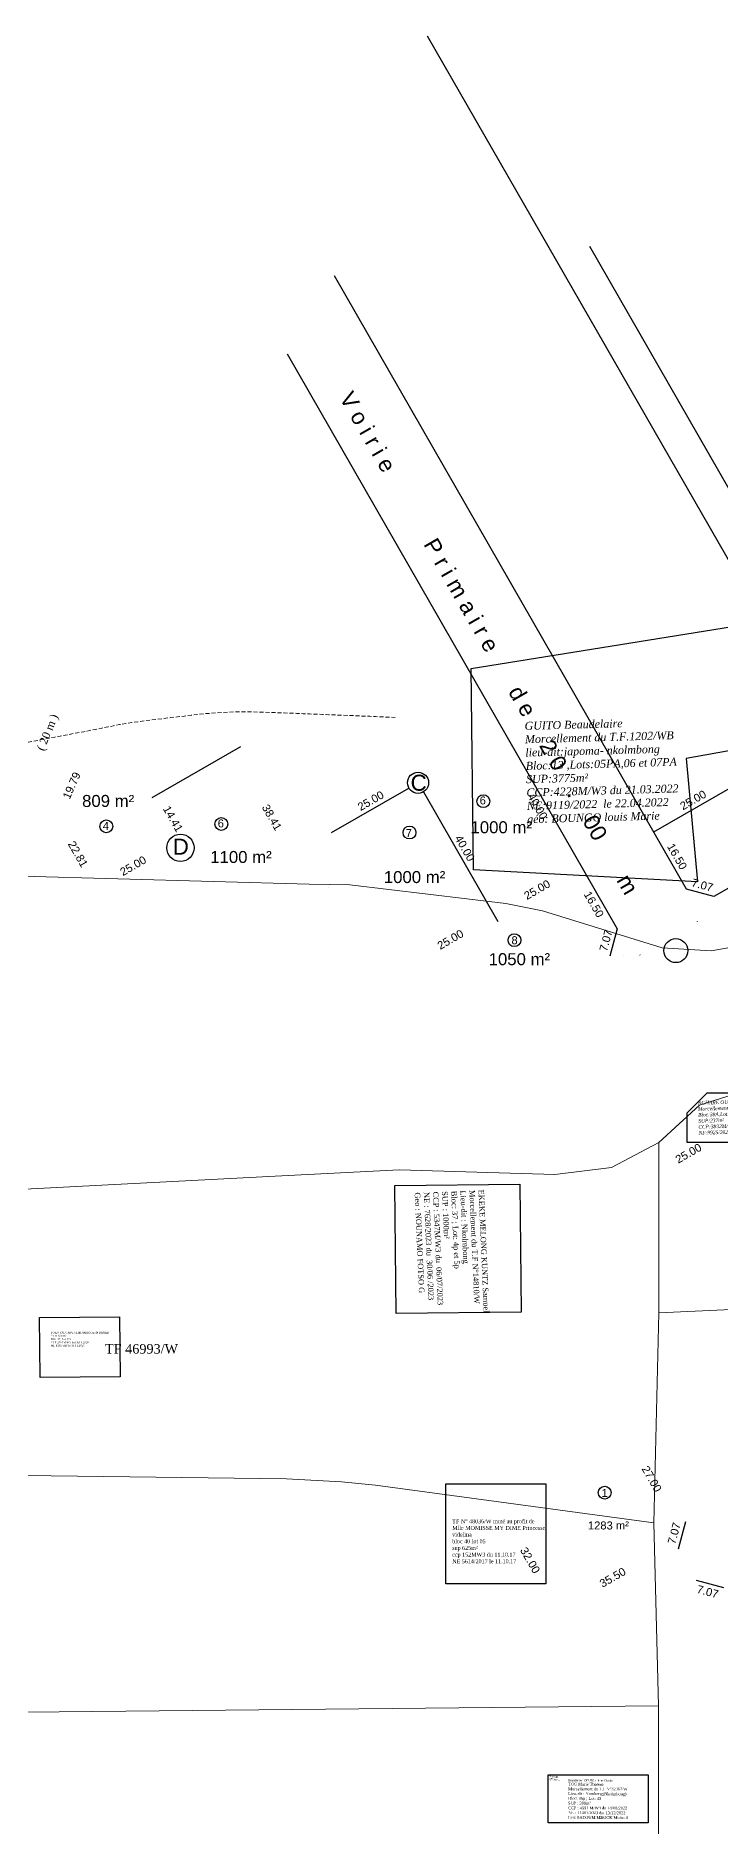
# Model space of a CAD drawing. Header units: millimetres. Extents: x 587399 to 927168, y 438565 to 1444955.
# Drawn here: x 589706.5 to 589877.7, y 444877 to 445324.5 of the extents above; entities that cross this region are included whole.
import ezdxf
from ezdxf.enums import TextEntityAlignment as Align

# ---------------------------------------------------------------- set-up
doc = ezdxf.new("R2010")
doc.units = ezdxf.units.MM
doc.header["$LTSCALE"] = 2
doc.linetypes.add('DASHED', pattern=[0.75, 0.5, -0.25])
for name, color, linetype, lineweight in [('030214', 140, 'DASHED', 15), ('MAJ APRES LE 13.01.2023', 222, 'Continuous', 30), ('Numérotation', 6, 'Continuous', 9), ('Roads_others', 24, 'Continuous', 9)]:
    doc.layers.add(name, color=color, linetype=linetype, lineweight=lineweight)
for name, color, linetype in [('Cotation Linéaire', 255, 'Continuous'), ('Cotation Surface', 7, 'Continuous'), ('Div_Cont', 1, 'Continuous'), ('end maj 26 02 2021', 7, 'Continuous'), ('MAJ DEC 2021', 234, 'Continuous')]:
    doc.layers.add(name, color=color, linetype=linetype)
doc.styles.get("Standard").update_dxf_attribs({"font": 'arial.ttf'})
doc.styles.add('Times 1.0', font='times.ttf', dxfattribs={"width": 0.99, "height": 1})
doc.styles.add('Times 1.5', font='times.ttf', dxfattribs={"width": 0.99, "height": 0.75})
doc.styles.add('Times 5.0', font='times.ttf', dxfattribs={"width": 0.99, "height": 2.5})

msp = doc.modelspace()

# ---------------------------------------------------------------- linework, layer by layer
at = {"color": 7}
for p, q in [((589804.39, 445324.508), (589912.608, 445136.116)), ((589804.39, 445324.508), (589912.608, 445136.116)), ((589923.152, 445135.83), (589845.015, 445271.855)), ((589923.152, 445135.83), (589845.015, 445271.855)), ((589869.252, 445111.211), (589781.184, 445264.526)), ((589869.252, 445111.211), (589781.184, 445264.526)), ((589769.325, 445245.017), (589851.91, 445101.249)), ((589769.325, 445245.017), (589851.91, 445101.249)), ((589803.408, 445135.493), (589822.015, 445103.1)), ((589803.408, 445135.493), (589822.015, 445103.1)), ((589910.763, 445129.29), (589876.078, 445109.366)), ((589910.763, 445129.29), (589876.078, 445109.366)), ((589779.636, 445111.628), (589779.636, 445111.628)), ((589779.636, 445111.628), (589779.636, 445111.628)), ((589779.636, 445111.628), (589779.636, 445111.628)), ((589779.636, 445111.628), (589779.636, 445111.628)), ((589876.078, 445109.366), (589869.252, 445111.211)), ((589876.078, 445109.366), (589869.252, 445111.211)), ((589872.012, 445102.994), (589871.971, 445103.065)), ((589872.012, 445102.994), (589871.971, 445103.065)), ((589851.91, 445101.249), (589850.065, 445094.423)), ((589851.91, 445101.249), (589850.065, 445094.423)), ((589853.587, 445094.716), (589853.587, 445094.716)), ((589853.587, 445094.716), (589853.587, 445094.716)), ((589857.576, 445094.797), (589857.618, 445094.725)), ((589857.576, 445094.797), (589857.618, 445094.725)), ((589868.987, 444953.069), (589867.142, 444946.243)), ((589868.987, 444953.069), (589867.142, 444946.243)), ((589871.625, 444938.439), (589878.451, 444936.594)), ((589871.625, 444938.439), (589878.451, 444936.594))]:
    msp.add_line(p, q, dxfattribs=at)
at = {"color": 150, "lineweight": -3, "flags": 128}
msp.add_lwpolyline([(589885.398, 445177.595), (589889.665, 445176.462), (589896.643, 445148.79), (589869.121, 445143.883), (589871.993, 445113.03), (589815.972, 445116.026), (589815.336, 445166.364)], close=True, dxfattribs=at)
at = {"flags": 128}
msp.add_lwpolyline([(589827.511, 445037.422), (589827.865, 445005.424), (589796.617, 445005.078), (589796.263, 445037.076)], close=True, dxfattribs=at)
at = {"color": 7}
for centre, radius in [((589802.092, 445137.785), 2.643), ((589802.092, 445137.785), 2.643), ((589818.403, 445133.178), 1.605), ((589818.403, 445133.178), 1.605), ((589752.878, 445127.467), 1.605), ((589752.878, 445127.467), 1.605), ((589724.12, 445126.878), 1.605), ((589724.12, 445126.878), 1.605), ((589742.662, 445121.527), 3.398), ((589742.662, 445121.527), 3.398), ((589799.95, 445125.344), 1.605), ((589799.95, 445125.344), 1.605), ((589826.19, 445098.44), 1.605), ((589826.19, 445098.44), 1.605), ((589866.558, 445095.824), 3), ((589866.558, 445095.824), 3), ((589848.761, 444960.346), 1.605), ((589848.761, 444960.346), 1.605)]:
    msp.add_circle(centre, radius, dxfattribs=at)
at = {"layer": '030214', "flags": 128}
msp.add_lwpolyline([(589643.75, 445132.75), (589645.55, 445133.07), (589646.83, 445133.29), (589648.11, 445133.51), (589649.92, 445133.82), (589651.02, 445134), (589652.01, 445134.18), (589653.35, 445134.4), (589654.51, 445134.63), (589655.5, 445134.81), (589659.5, 445134.67), (589669.53, 445137.06), (589670.97, 445137.47), (589672.41, 445137.88), (589673.9, 445138.34), (589675.35, 445138.8), (589676.74, 445139.26), (589678.1, 445139.77), (589679.4, 445140.28), (589680.66, 445140.79), (589681.88, 445141.3), (589683.05, 445141.82), (589684.17, 445142.29), (589685.24, 445142.71), (589686.27, 445143.09), (589687.34, 445143.47), (589688.37, 445143.85), (589689.35, 445144.19), (589690.32, 445144.52), (589691.3, 445144.81), (589692.42, 445145.15), (589693.44, 445145.48), (589694.46, 445145.72), (589695.49, 445146.01), (589696.56, 445146.25), (589698.78, 445146.73), (589699.9, 445146.97), (589701.06, 445147.21), (589702.26, 445147.45), (589703.47, 445147.68), (589704.67, 445147.92), (589705.93, 445148.2), (589707.22, 445148.43), (589708.52, 445148.67), (589711.21, 445149.22), (589712.6, 445149.45), (589715.48, 445150), (589716.96, 445150.28), (589718.49, 445150.55), (589720.02, 445150.87), (589721.5, 445151.14), (589722.99, 445151.46), (589724.47, 445151.73), (589725.96, 445152.05), (589727.44, 445152.32), (589728.97, 445152.6), (589730.5, 445152.82), (589732.03, 445153.05), (589733.65, 445153.27), (589735.22, 445153.5), (589736.84, 445153.67), (589738.5, 445153.85), (589740.21, 445154.07), (589741.92, 445154.24), (589743.64, 445154.46), (589745.35, 445154.68), (589746.97, 445154.86), (589748.58, 445155.03), (589750.2, 445155.16), (589751.77, 445155.3), (589753.3, 445155.38), (589754.82, 445155.47), (589756.29, 445155.52), (589757.81, 445155.51), (589759.33, 445155.51), (589760.86, 445155.5), (589762.37, 445155.45), (589763.94, 445155.4), (589765.5, 445155.35), (589767.02, 445155.3), (589768.59, 445155.25), (589770.2, 445155.19), (589771.76, 445155.14), (589773.37, 445155.04), (589774.98, 445154.99), (589776.59, 445154.94), (589778.2, 445154.88), (589779.77, 445154.78), (589781.33, 445154.73), (589782.85, 445154.68), (589784.37, 445154.63), (589785.84, 445154.58), (589787.27, 445154.49), (589788.69, 445154.44), (589790.07, 445154.4), (589791.41, 445154.31), (589792.7, 445154.26), (589793.98, 445154.22), (589795.18, 445154.18), (589796.38, 445154.14)], dxfattribs=at)
msp.add_lwpolyline([(589643.75, 445132.75), (589645.55, 445133.07), (589646.83, 445133.29), (589648.11, 445133.51), (589649.92, 445133.82), (589651.02, 445134), (589652.01, 445134.18), (589653.35, 445134.4), (589654.51, 445134.63), (589655.5, 445134.81), (589659.5, 445134.67), (589669.53, 445137.06), (589670.97, 445137.47), (589672.41, 445137.88), (589673.9, 445138.34), (589675.35, 445138.8), (589676.74, 445139.26), (589678.1, 445139.77), (589679.4, 445140.28), (589680.66, 445140.79), (589681.88, 445141.3), (589683.05, 445141.82), (589684.17, 445142.29), (589685.24, 445142.71), (589686.27, 445143.09), (589687.34, 445143.47), (589688.37, 445143.85), (589689.35, 445144.19), (589690.32, 445144.52), (589691.3, 445144.81), (589692.42, 445145.15), (589693.44, 445145.48), (589694.46, 445145.72), (589695.49, 445146.01), (589696.56, 445146.25), (589698.78, 445146.73), (589699.9, 445146.97), (589701.06, 445147.21), (589702.26, 445147.45), (589703.47, 445147.68), (589704.67, 445147.92), (589705.93, 445148.2), (589707.22, 445148.43), (589708.52, 445148.67), (589711.21, 445149.22), (589712.6, 445149.45), (589715.48, 445150), (589716.96, 445150.28), (589718.49, 445150.55), (589720.02, 445150.87), (589721.5, 445151.14), (589722.99, 445151.46), (589724.47, 445151.73), (589725.96, 445152.05), (589727.44, 445152.32), (589728.97, 445152.6), (589730.5, 445152.82), (589732.03, 445153.05), (589733.65, 445153.27), (589735.22, 445153.5), (589736.84, 445153.67), (589738.5, 445153.85), (589740.21, 445154.07), (589741.92, 445154.24), (589743.64, 445154.46), (589745.35, 445154.68), (589746.97, 445154.86), (589748.58, 445155.03), (589750.2, 445155.16), (589751.77, 445155.3), (589753.3, 445155.38), (589754.82, 445155.47), (589756.29, 445155.52), (589757.81, 445155.51), (589759.33, 445155.51), (589760.86, 445155.5), (589762.37, 445155.45), (589763.94, 445155.4), (589765.5, 445155.35), (589767.02, 445155.3), (589768.59, 445155.25), (589770.2, 445155.19), (589771.76, 445155.14), (589773.37, 445155.04), (589774.98, 445154.99), (589776.59, 445154.94), (589778.2, 445154.88), (589779.77, 445154.78), (589781.33, 445154.73), (589782.85, 445154.68), (589784.37, 445154.63), (589785.84, 445154.58), (589787.27, 445154.49), (589788.69, 445154.44), (589790.07, 445154.4), (589791.41, 445154.31), (589792.7, 445154.26), (589793.98, 445154.22), (589795.18, 445154.18), (589796.38, 445154.14)], dxfattribs=at)
at = {"layer": 'Div_Cont', "color": 7}
for p, q in [((589757.711, 445146.785), (589735.487, 445134.019)), ((589757.711, 445146.785), (589735.487, 445134.019)), ((589861.036, 445125.514), (589904.392, 445150.419)), ((589861.036, 445125.514), (589904.392, 445150.419)), ((589780.413, 445125.332), (589799.8, 445136.468)), ((589780.413, 445125.332), (589799.8, 445136.468))]:
    msp.add_line(p, q, dxfattribs=at)
at = {"layer": 'end maj 26 02 2021', "color": 150, "lineweight": -3, "flags": 128}
msp.add_lwpolyline([(589727.411, 445004.314), (589727.575, 444989.315), (589707.576, 444989.094), (589707.412, 445004.093)], close=True, dxfattribs=at)
msp.add_lwpolyline([(589727.411, 445004.314), (589727.575, 444989.315), (589707.576, 444989.094), (589707.412, 445004.093)], close=True, dxfattribs=at)
at = {"layer": 'end maj 26 02 2021', "color": 150, "flags": 128}
msp.add_lwpolyline([(589809.02, 444962.54), (589834.02, 444962.54), (589834.02, 444937.54), (589809.02, 444937.54)], close=True, dxfattribs=at)
msp.add_lwpolyline([(589809.02, 444962.54), (589834.02, 444962.54), (589834.02, 444937.54), (589809.02, 444937.54)], close=True, dxfattribs=at)
at = {"layer": 'MAJ APRES LE 13.01.2023', "color": 232, "lineweight": 30, "flags": 128}
msp.add_lwpolyline([(589834.65, 444889.76), (589859.65, 444889.76), (589859.65, 444877.76), (589834.65, 444877.76)], close=True, dxfattribs=at)
msp.add_lwpolyline([(589834.65, 444889.76), (589859.65, 444889.76), (589859.65, 444877.76), (589834.65, 444877.76)], close=True, dxfattribs=at)
at = {"layer": 'MAJ DEC 2021', "flags": 128}
msp.add_lwpolyline([(589874.42, 445060.314), (589889.376, 445060.314), (589889.376, 445047.822), (589869.403, 445047.822), (589869.42, 445055.314)], close=True, dxfattribs=at)
msp.add_lwpolyline([(589874.42, 445060.314), (589889.376, 445060.314), (589889.376, 445047.822), (589869.403, 445047.822), (589869.42, 445055.314)], close=True, dxfattribs=at)
at = {"layer": 'Roads_others'}
msp.add_line((589703.96, 444905.445), (589862.252, 444907.072), dxfattribs=at)
for points in [[(589908.687, 445110.436), (589891.309, 445103.355), (589887.893, 445100.101), (589882.379, 445096.989), (589875.386, 445095.8), (589863.174, 445096.528), (589833.247, 445105.806), (589824.009, 445107.577), (589785.005, 445112.27), (589774.881, 445112.403), (589703.12, 445114.411)], [(589703.708, 445036.177), (589769.591, 445039.636), (589797.432, 445041.002), (589816.782, 445040.424), (589836.288, 445039.857), (589850.429, 445041.64), (589862.334, 445047.865), (589872.45, 445057.194), (589879.586, 445059.423), (589888.376, 445061.355), (589900.286, 445062.693), (589922.766, 445062.859), (589938.698, 445061.847), (590017.763, 445049.202)], [(589863.563, 444480.684), (589863.915, 444540.015), (589863.97, 444596.217), (589863.182, 444663.672), (589862.8, 444724.14), (589862.741, 444783.15), (589862.325, 444844.967), (589862.221, 444860.344), (589862.252, 444907.072), (589861.085, 444952.782), (589862.31, 445005.271), (589862.334, 445047.865)], [(589955.279, 444999.007), (589943.075, 445002.543), (589934.581, 445003.872), (589913.441, 445006.803), (589902.273, 445007.09), (589862.31, 445005.271)], [(589861.085, 444952.782), (589791.404, 444962.165), (589782.911, 444963.052), (589769.222, 444963.768), (589703.845, 444964.599)]]:
    msp.add_lwpolyline(points, dxfattribs=at)

# ---------------------------------------------------------------- texts
at = {"color": 3, "insert": (589818.578, 445036.107), "char_height": 1.36956, "width": 38.41619, "attachment_point": 1, "rotation": 272.46433}
msp.add_mtext('{\\fTimes New Roman|b0|i0|c0|p18;EKEKE MELONG KUNTZ Samuel  \\P\\C1;Morcellement du T.F N°14810/W     \\P\\C256;Lieu-dit : Nkolmbong \\PBloc: 37 ; Lot: 4p et 5p\\PSUP : 1000m²\\PCCP : 5347M/W3 du  06/07/2023\\PNE : 7628/2023 du  30/06 /2023\\P\\C1;Geo : NOUNAMO FOTSO G}', dxfattribs=at)
at = {"layer": 'Cotation Linéaire', "color": 7, "style": 'Times 5.0', "width": 0.99}
msp.add_text('Route         de                       ( 20 m )', height=2, rotation=67.61663, dxfattribs=at).set_placement((589695.574, 445114.263))
at = {"layer": 'Cotation Linéaire', "color": 7}
for s, rotation, p in [('19.79', 66.20397, (589714.53, 445137.504)), ('19.79', 66.20397, (589714.53, 445137.504)), ('40.00', 299.87424, (589832.864, 445132.397)), ('40.00', 299.87424, (589832.864, 445132.397)), ('38.41', 299.87424, (589766.409, 445129.636)), ('38.41', 299.87424, (589766.409, 445129.636)), ('16.50', 299.87424, (589846.934, 445107.902)), ('16.50', 299.87424, (589846.934, 445107.902)), ('27.00', 299.87424, (589861.396, 444964.275)), ('27.00', 299.87424, (589861.396, 444964.275)), ('7.07', 344.87433, (589874.777, 444936.551)), ('7.07', 344.87433, (589874.777, 444936.551))]:
    msp.add_text(s, height=2, rotation=rotation, dxfattribs=at).set_placement(p, align=Align.TOP_CENTER)
for s, rotation, p in [('25.00', 29.87441, (589790.754, 445132.425)), ('25.00', 29.87441, (589790.754, 445132.425)), ('25.00', 29.87441, (589871.377, 445132.608)), ('25.00', 29.87441, (589871.377, 445132.608)), ('14.41', 299.87424, (589739.942, 445128.271)), ('14.41', 299.87424, (589739.942, 445128.271)), ('40.00', 299.87424, (589812.921, 445120.94)), ('40.00', 299.87424, (589812.921, 445120.94)), ('22.81', 299.87424, (589716.171, 445119.462)), ('22.81', 299.87424, (589716.171, 445119.462)), ('16.50', 299.87424, (589866.011, 445118.861)), ('16.50', 299.87424, (589866.011, 445118.861)), ('25.00', 29.87441, (589731.325, 445116.168)), ('25.00', 29.87441, (589731.325, 445116.168)), ('25.00', 29.87441, (589832.356, 445110.193)), ('25.00', 29.87441, (589832.356, 445110.193)), ('7.07', 344.87433, (589872.926, 445111.254)), ('7.07', 344.87433, (589872.926, 445111.254)), ('25.00', 29.87441, (589810.678, 445097.741)), ('25.00', 29.87441, (589810.678, 445097.741)), ('7.07', 74.87433, (589850.022, 445098.097)), ('7.07', 74.87433, (589850.022, 445098.097)), ('25.00', 29.87441, (589870.21, 445044.296)), ('25.00', 29.87441, (589870.21, 445044.296)), ('7.07', 74.87433, (589867.099, 444949.917)), ('7.07', 74.87433, (589867.099, 444949.917)), ('32.00', 299.87424, (589829.258, 444942.931)), ('32.00', 299.87424, (589829.258, 444942.931)), ('35.50', 29.87441, (589851.252, 444938.269)), ('35.50', 29.87441, (589851.252, 444938.269))]:
    msp.add_text(s, height=2, rotation=rotation, dxfattribs=at).set_placement(p, align=Align.CENTER)
at = {"layer": 'Cotation Linéaire', "color": 7, "insert": (589785.777, 445236.047), "char_height": 4, "width": 256.12959, "attachment_point": 1, "rotation": 299.87476}
msp.add_mtext('V o i r i e             P r i m a i r e       d e     2 0    .    00       m', dxfattribs=at)
msp.add_mtext('V o i r i e             P r i m a i r e       d e     2 0    .    00       m', dxfattribs=at)
at = {"layer": 'Cotation Surface', "color": 7}
for s, height, p in [('809 m²', 3, (589724.584, 445133.238)), ('809 m²', 3, (589724.584, 445133.238)), ('1000 m²', 3, (589822.892, 445126.668)), ('1000 m²', 3, (589822.892, 445126.668)), ('1100 m²', 3, (589757.799, 445119.231)), ('1100 m²', 3, (589757.799, 445119.231)), ('1000 m²', 3, (589801.214, 445114.216)), ('1000 m²', 3, (589801.214, 445114.216)), ('1050 m²', 3, (589827.422, 445093.688)), ('1050 m²', 3, (589827.422, 445093.688)), ('1283 m²', 2, (589849.69, 444952.131)), ('1283 m²', 2, (589849.69, 444952.131))]:
    msp.add_text(s, height=height, dxfattribs=at).set_placement(p, align=Align.MIDDLE_CENTER)
at = {"layer": 'Cotation Surface', "color": 7, "char_height": 4, "width": 5.41405, "attachment_point": 1}
for s, insert in [('C', (589800.218, 445139.799)), ('C', (589800.218, 445139.799)), ('D', (589740.738, 445123.814)), ('D', (589740.738, 445123.814))]:
    msp.add_mtext(s, dxfattribs=dict(at, insert=insert))
at = {"layer": 'end maj 26 02 2021', "color": 150, "linetype": 'ByBlock', "lineweight": -3, "ltscale": 0.0014, "attachment_point": 1, "style": 'Times 1.0'}
for s, insert, char_height, width in [('{\\C256;FOKO TATCHUENLIEU HERMANN DIDIER\\PSUP. 300 m²\\PBloc 37, Lot 12p\\PCCP 2749M/W3 du 06.11.2020\\PNE 8299/ 020 le 16.11.2020}', (589710.298, 445000.598), 0.49, 16.98966), ('{\\C256;FOKO TATCHUENLIEU HERMANN DIDIER\\PSUP. 300 m²\\PBloc 37, Lot 12p\\PCCP 2749M/W3 du 06.11.2020\\PNE 8299/ 020 le 16.11.2020}', (589710.298, 445000.598), 0.49, 16.98966), ('{\\C1;TF 46993/W}', (589723.803, 444997.468), 2.37635, 89.16744), ('{\\C1;TF 46993/W}', (589723.803, 444997.468), 2.37635, 89.16744), ('{\\C1;TF N° 48036/W} {\\fTimes New Roman|b0|i0|c186|p18;muté au profit de Mlle MOMISSE MY DIME Princesse videlina\\Pbloc 40 lot 05\\Psup 625m²\\Pccp 152MW3 du 11.10.17\\PNE 5614/2017 le 11.10.17}', (589810.635, 444953.685), 1, 23.08972), ('{\\C1;TF N° 48036/W} {\\fTimes New Roman|b0|i0|c186|p18;muté au profit de Mlle MOMISSE MY DIME Princesse videlina\\Pbloc 40 lot 05\\Psup 625m²\\Pccp 152MW3 du 11.10.17\\PNE 5614/2017 le 11.10.17}', (589810.635, 444953.685), 1, 23.08972)]:
    msp.add_mtext(s, dxfattribs=dict(at, insert=insert, char_height=char_height, width=width))
at = {"layer": 'MAJ APRES LE 13.01.2023', "color": 232, "lineweight": 30, "insert": (589834.991, 444889.55), "char_height": 0.1, "width": 22.65298, "attachment_point": 1}
msp.add_mtext('{\\fTimes New Roman|b1|i0|c0|p18;TOG Marie Thérèse\\P\\C1;Morcellement du TF N° 32367/W \\P\\C256;Lieu-dit :Yambong (Nkolmbong)\\PLot: 06P ; Bloc: 43\\PSup: 300m²\\PCCP: 4591 M/ W3 du 18 / 08 / 2022\\PGEO: BATOUM MBOCK Moîse Ramsès}', dxfattribs=at)
at = {"layer": 'MAJ APRES LE 13.01.2023', "color": 232, "lineweight": 30, "insert": (589839.643, 444888.673), "char_height": 0.71314, "width": 14.65802, "attachment_point": 1, "rotation": 359.73972}
msp.add_mtext('{\\H0.7011x;\\C1;Désistement DEUTOU Jean Claude\\P\\fTimes New Roman|b0|i0|c186|p18;\\H1.426x;\\C7;TOG Marie Therese\\P\\C1;Morcellement du T.F N°32367/W     \\P\\C7;Lieu-dit : Yambong(Nkolmbong)\\PBloc: 06p ; Lot: 43\\PSUP : 300m²\\PCCP : 4591 M/W3 du 18/08/2022\\PNE : 11481/2023 du  13/12/2022\\C256;\\P\\C1;Geo:BATOUM MBOCK Moise.R}', dxfattribs=at)
at = {"layer": 'MAJ DEC 2021', "color": 150, "linetype": 'ByBlock', "lineweight": -3, "ltscale": 0.0014, "attachment_point": 1, "rotation": 1.58108, "style": 'Times 1.5'}
for s, insert, char_height, width in [('{\\fTimes New Roman|b0|i1|c0|p18;\\C7;GUITO Beaudelaire\\P\\C1;Morcellement du T.F.1202/WB\\P\\C7;lieu-dit:japoma- nkolmbong\\C1;\\P\\C7;Bloc:13 ,Lots:05PA,06 et 07PA\\PSUP:3775m²\\PCCP:4228M/W3 du 21.03.2022\\PNE:9119/2022  le 22.04.2022\\P\\C1;géo: BOUNGO louis Marie}', (589828.707, 445152.999), 2, 69.64106), ('{\\fTimes New Roman|b0|i1|c0|p18;\\C7;NCHARE OUMAROU\\P\\C1;Morcellement du T.F.1287/WB\\P\\C7;Bloc:38A,Lot:01p2\\PSUP:237m²\\PCCP:3832M/W3 du 25.11.2021\\PNE:9925/2021  le 08.12.2021}', (589872.035, 445058.223), 0.9, 16.55093), ('{\\fTimes New Roman|b0|i1|c0|p18;\\C7;NCHARE OUMAROU\\P\\C1;Morcellement du T.F.1287/WB\\P\\C7;Bloc:38A,Lot:01p2\\PSUP:237m²\\PCCP:3832M/W3 du 25.11.2021\\PNE:9925/2021  le 08.12.2021}', (589872.035, 445058.223), 0.9, 16.55093)]:
    msp.add_mtext(s, dxfattribs=dict(at, insert=insert, char_height=char_height, width=width))
at = {"layer": 'Numérotation', "color": 7}
for s, p in [('6', (589818.275, 445133.373)), ('6', (589818.275, 445133.373)), ('6', (589752.764, 445127.636)), ('6', (589752.764, 445127.636)), ('4', (589724.027, 445127.016)), ('4', (589724.027, 445127.016)), ('7', (589799.782, 445125.231)), ('7', (589799.782, 445125.231)), ('8', (589826.225, 445098.424)), ('8', (589826.225, 445098.424)), ('1', (589848.745, 444960.252)), ('1', (589848.745, 444960.252))]:
    msp.add_text(s, height=2, dxfattribs=at).set_placement(p, align=Align.MIDDLE)

doc.saveas('drawing.dxf')
